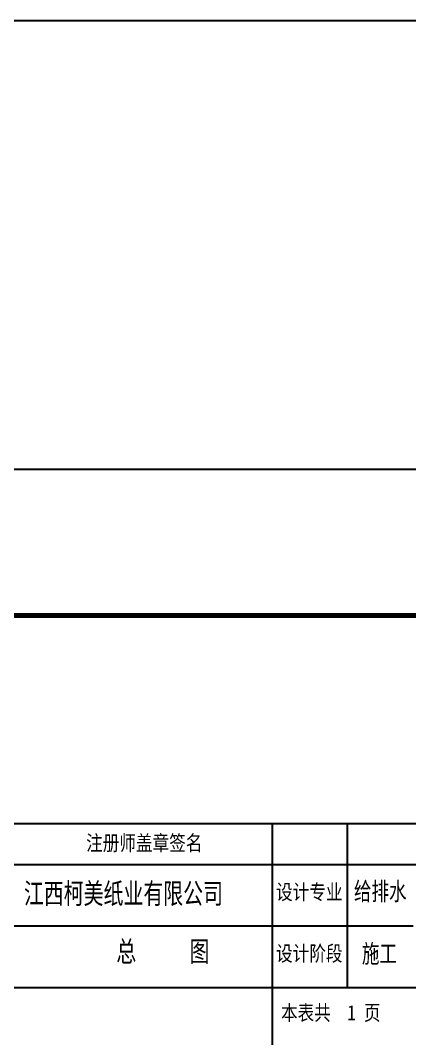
# Model space of a CAD drawing. Header units: metres. Extents: x 497246 to 997717, y 2998582 to 5998198.
# Drawn here: x 498964.6 to 499031.1, y 2999179.7 to 2999353.5 of the extents above; entities that cross this region are included whole.
import ezdxf

# ---------------------------------------------------------------- set-up
doc = ezdxf.new("R2010")
doc.units = ezdxf.units.M
doc.header["$LTSCALE"] = 1000
for name, color, linetype in [('WELL_雨水', 4, 'CONTINUOUS'), ('文字', 255, 'CONTINUOUS'), ('文字-给水', 140, 'CONTINUOUS')]:
    doc.layers.add(name, color=color, linetype=linetype)
doc.styles.add('HZTXT', font='txt', dxfattribs={"width": 0.7, "bigfont": 'HZTXT'})
doc.styles.add('中文仿宋', font='simfang.ttf', dxfattribs={"width": 0.8, "height": 2.5})

msp = doc.modelspace()

# ---------------------------------------------------------------- linework, layer by layer
at = {"layer": 'WELL_雨水', "color": 3, "ltscale": 10}
msp.add_lwpolyline([(498570.56, 2999353.53), (501143.28, 2999353.53), (501143.28, 2998582.04), (498570.56, 2998582.04)], close=True, dxfattribs=at)
at = {"layer": '文字-给水'}
for p, q in [((499085.18, 2999251.93), (498798.18, 2999251.93)), ((498882.03, 2999216.44), (499085.18, 2999216.44)), ((499007.67, 2999170.43), (499007.67, 2999216.44)), ((499020.39, 2999216.44), (499020.39, 2999188.43)), ((498882.03, 2999209.43), (499085.18, 2999209.43)), ((498882.03, 2999198.93), (499031.67, 2999198.93)), ((498882.03, 2999188.43), (499085.18, 2999188.43))]:
    msp.add_line(p, q, dxfattribs=at)
msp.add_lwpolyline([(499090.18, 2999276.93), (499090.18, 2998856.93), (498793.18, 2998856.93), (498793.18, 2999276.93)], close=True, dxfattribs=at)
at = {"layer": '文字-给水', "const_width": 0.9}
msp.add_lwpolyline([(499085.18, 2998861.93), (498798.18, 2998861.93), (498798.18, 2999251.93), (499085.18, 2999251.93)], close=True, dxfattribs=at)

# ---------------------------------------------------------------- texts
at = {"layer": '文字', "style": 'HZTXT', "width": 0.85}
msp.add_text('江西柯美纸业有限公司', height=4, dxfattribs=at).set_placement((498965.2, 2999202.33, 33030.49))
at = {"layer": '文字', "insert": (498980.99, 2999192.44), "char_height": 4, "width": 23.948, "attachment_point": 7, "style": 'HZTXT'}
msp.add_mtext('{\\W0.85;总   图}', dxfattribs=at)
at = {"layer": '文字-给水'}
for s, insert, char_height, width, attachment_point, style in [('注册师盖章签名', (498985.76, 2999212.94), 2.6, 22.605, 5, '中文仿宋'), ('设计专业', (499013.94, 2999204.58), 2.6, 11.9574, 5, '中文仿宋'), ('{\\W0.85;给排水 }', (499021.57, 2999202.95), 3.5263, 13.6754, 7, 'HZTXT'), ('设计阶段', (499013.94, 2999194.08), 2.6, 11.9574, 5, '中文仿宋'), ('{\\W0.85;施工}', (499022.92, 2999192.31), 3.5263, 8.3551, 7, 'HZTXT'), ('本表共  1 页', (499017.61, 2999183.97), 2.6, 19.5, 5, '中文仿宋')]:
    msp.add_mtext(s, dxfattribs=dict(at, insert=insert, char_height=char_height, width=width, attachment_point=attachment_point, style=style))

doc.saveas('drawing.dxf')
